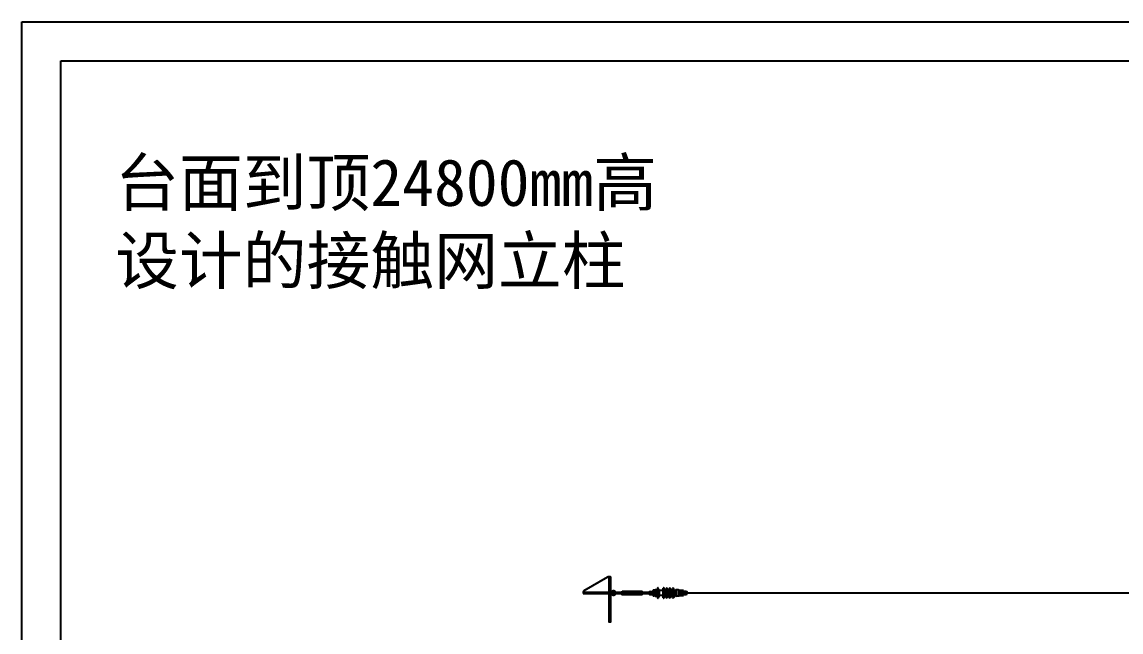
# Model space of a CAD drawing. Header units: millimetres. Extents: x 25083 to 52777, y 24772 to 45779.
# Drawn here: x 25083 to 33569, y 41073 to 45779 of the extents above; entities that cross this region are included whole.
import ezdxf

# ---------------------------------------------------------------- set-up
doc = ezdxf.new("R2010")
doc.units = ezdxf.units.MM
doc.linetypes.add('HIDDEN', pattern=[9.525, 6.35, -3.175])
doc.styles.get("Standard").update_dxf_attribs({"font": ''})
doc.styles.get('Standard').set_extended_font_data('SimSun')

# ---------------------------------------------------------------- blocks, each defined once
blk = doc.blocks.new('zw$C7B2')
at = {"color": 2}
for p, q in [((0, 33.2), (0, 45.2)), ((5, 50.2), (27.1, 50.2)), ((5, 28.2), (27.1, 28.2)), ((267.2, 58.5), (267.2, 19.9))]:
    blk.add_line(p, q, dxfattribs=at)
at = {"color": 2, "linetype": 'Continuous', "lineweight": 25}
for p, q in [((32.1, 56.5), (32.1, 55.2)), ((32.1, 23.2), (32.1, 21.7)), ((48.1, 61.5), (37, 61.5)), ((37, 61.5), (37, 16.9)), ((48.1, 16.9), (37, 16.9)), ((48.1, 61.5), (48.1, 61.5)), ((48.1, 39.1), (48.1, 61.5)), ((48.1, 39.1), (48.1, 61.5)), ((48.1, 16.7), (48.1, 39.1)), ((48.1, 16.7), (48.1, 39.1)), ((48.1, 16.9), (48.1, 16.9)), ((53.1, 39.1), (53.1, 61.5)), ((65.5, 56.8), (53.1, 56.8)), ((53.1, 16.7), (53.1, 39.1)), ((65.5, 21.5), (53.1, 21.5)), ((65.5, 75), (65.5, 56.8)), ((65.5, 39.1), (65.5, 75)), ((65.5, 39.1), (65.5, 56.8)), ((65.5, 3.2), (65.5, 39.1)), ((65.5, 21.3), (65.5, 39.1)), ((65.5, 3.4), (65.5, 21.5)), ((78.3, 61.4), (71.9, 76.8)), ((71.9, 39.1), (71.9, 76.8)), ((71.9, 1.3), (71.9, 39.1)), ((78.3, 16.9), (71.9, 1.5)), ((78.3, 39.1), (78.3, 61.4)), ((78.3, 16.7), (78.3, 39.1)), ((110.5, 59.5), (81.3, 59.4)), ((81.3, 39.1), (81.3, 59.4)), ((81.3, 18.8), (81.3, 39.1)), ((110.5, 18.8), (81.3, 19)), ((110.6, 75.2), (110.5, 59.5)), ((110.5, 39.1), (110.5, 59.5)), ((110.5, 18.6), (110.5, 39.1)), ((110.6, 3.1), (110.5, 18.8)), ((110.6, 39.1), (110.6, 75.2)), ((110.6, 2.9), (110.6, 39.1)), ((123.4, 61.7), (116.9, 77.1)), ((116.9, 39.1), (116.9, 77.1)), ((116.9, 1.1), (116.9, 39.1)), ((123.4, 16.6), (116.9, 1.3)), ((123.4, 39.1), (123.4, 61.7)), ((123.4, 16.4), (123.4, 39.1)), ((134.6, 59.7), (126.3, 59.6)), ((126.3, 39.1), (126.3, 59.6)), ((126.3, 18.5), (126.3, 39.1)), ((134.6, 18.7), (126.3, 18.7)), ((134.7, 74.6), (134.6, 59)), ((134.6, 39.1), (134.6, 59)), ((134.6, 19.2), (134.6, 39.1)), ((134.7, 3.8), (134.6, 19.4)), ((134.7, 39.1), (134.7, 74.6)), ((134.7, 3.6), (134.7, 39.1)), ((147.5, 61), (141, 76.4)), ((141, 39.1), (141, 76.4)), ((141, 1.8), (141, 39.1)), ((147.5, 17.3), (141, 2)), ((147.5, 39.1), (147.5, 61)), ((147.5, 17.1), (147.5, 39.1)), ((158.8, 59), (150.5, 58.9)), ((150.5, 39.1), (150.5, 58.9)), ((150.5, 19.2), (150.5, 39.1)), ((158.8, 19.4), (150.5, 19.4)), ((158.8, 74.6), (158.8, 59)), ((158.8, 39.1), (158.8, 74.6)), ((158.8, 39.1), (158.8, 59)), ((158.8, 3.5), (158.8, 39.1)), ((158.8, 19.2), (158.8, 39.1)), ((158.8, 3.7), (158.8, 19.4)), ((171.6, 61.1), (165.2, 76.5)), ((165.2, 39.1), (165.2, 76.5)), ((165.2, 1.7), (165.2, 39.1)), ((171.6, 17.3), (165.2, 1.9)), ((171.6, 39.1), (171.6, 61.1)), ((171.6, 17.1), (171.6, 39.1)), ((182.9, 59.1), (174.6, 59)), ((174.6, 39.1), (174.6, 59)), ((174.6, 19.1), (174.6, 39.1)), ((182.9, 19.3), (174.6, 19.3)), ((182.9, 74.9), (182.9, 59)), ((182.9, 39.1), (182.9, 74.9)), ((183, 74.6), (182.9, 59.1)), ((182.9, 39.2), (182.9, 74.5)), ((182.9, 39.1), (182.9, 59.1)), ((182.9, 39.1), (182.9, 59)), ((182.9, 3.8), (182.9, 39.2)), ((182.9, 3.2), (182.9, 39.1)), ((182.9, 19.1), (182.9, 39.1)), ((182.9, 19.1), (182.9, 39.1)), ((182.9, 3.4), (182.9, 19.3)), ((183, 3.7), (182.9, 19.3)), ((183, 39.1), (183, 74.6)), ((183, 3.5), (183, 39.1)), ((195.7, 61), (189.2, 76.4)), ((189.2, 39.2), (189.2, 76.4)), ((189.2, 2), (189.2, 39.2)), ((195.7, 17.4), (189.2, 2)), ((195.7, 39.2), (195.7, 61)), ((195.7, 17.4), (195.7, 39.2)), ((206.3, 58.9), (198.7, 58.9)), ((198.7, 39.2), (198.7, 58.9)), ((198.7, 19.5), (198.7, 39.2)), ((206.3, 19.5), (198.7, 19.5)), ((206.3, 39.2), (206.3, 61.9)), ((206.3, 16.5), (206.3, 39.2)), ((229.5, 62.4), (211.2, 62.4)), ((211.2, 39.2), (211.2, 62.4)), ((211.2, 15.9), (211.2, 39.2)), ((229.5, 16), (211.2, 15.9)), ((229.5, 39.2), (229.5, 62.4)), ((229.5, 16), (229.5, 39.2)), ((233.9, 39.2), (233.9, 59.8)), ((233.9, 18.6), (233.9, 39.2)), ((267.2, 58.5), (236.1, 58.5)), ((236.1, 39.2), (236.1, 58.5)), ((236.1, 19.9), (236.1, 39.2)), ((236.1, 19.9), (267.2, 19.9))]:
    blk.add_line(p, q, dxfattribs=at)
at = {"color": 2, "linetype": 'HIDDEN', "lineweight": 18}
for p, q in [((81.3, 59.4), (81.3, 18.8)), ((126.3, 59.6), (126.3, 18.5)), ((150.5, 58.9), (150.5, 19.2)), ((174.6, 59), (174.6, 19.1)), ((182.9, 58.9), (182.9, 74.5)), ((182.9, 39.2), (182.9, 58.9)), ((182.9, 58.9), (182.9, 58.9)), ((182.9, 19.4), (182.9, 39.2)), ((182.9, 19.4), (182.9, 3.8)), ((182.9, 19.4), (182.9, 19.4)), ((198.7, 58.9), (198.7, 19.5)), ((229.5, 62.4), (229.5, 16)), ((233.9, 59.8), (233.9, 18.6)), ((267.2, 56.5), (234.6, 56.5)), ((234.6, 56.5), (234.6, 21.9)), ((267.2, 54.2), (234.6, 54.2)), ((234.6, 24.2), (267.2, 24.2)), ((234.6, 21.9), (267.2, 21.9)), ((236.1, 58.5), (236.1, 19.9))]:
    blk.add_line(p, q, dxfattribs=at)
for points in [[(246.2, 58.5), (255.2, 58.5), (255.2, 54.2), (246.2, 54.2)], [(246.2, 24.2), (255.2, 24.2), (255.2, 19.9), (246.2, 19.9)]]:
    blk.add_lwpolyline(points, close=True, dxfattribs=at)
at = {"color": 2}
blk.add_circle((12, 39.2), 4.5, dxfattribs=at)
for centre, start, end in [((5, 45.2), 90, 180), ((5, 33.2), 180, 270)]:
    blk.add_arc(centre, 5, start, end, dxfattribs=at)
at = {"color": 2, "lineweight": 25}
for centre, start, end in [((27.1, 55.2), 270, 359.84816), ((27.1, 23.2), 0.15184, 90)]:
    blk.add_arc(centre, 5, start, end, dxfattribs=at)
at = {"color": 2, "linetype": 'Continuous', "lineweight": 25}
for centre, radius, start, end in [((37, 56.5), 5, 89.84841, 180), ((37, 21.9), 5, 180, 270.15159), ((50.6, 60.5), 2.7, 22.11703, 157.57978), ((50.6, 17.9), 2.7, 202.42022, 337.88297), ((69.1, 74.5), 3.62, 40.50636, 172.13521), ((69.1, 3.9), 3.62, 187.86479, 319.49364), ((81.3, 62.4), 3.09, 198.9511, 270.35566), ((81.3, 15.9), 3.09, 89.64434, 161.0489), ((114.1, 74.7), 3.62, 40.50636, 172.13521), ((114.1, 3.6), 3.62, 187.86479, 319.49364), ((126.3, 62.7), 3.09, 198.9511, 270.35566), ((126.3, 15.6), 3.09, 89.64434, 161.0489), ((138.3, 74.1), 3.62, 40.50636, 172.13521), ((138.3, 4.3), 3.62, 187.86479, 319.49364), ((150.4, 62), 3.09, 198.9511, 270.35566), ((150.4, 16.3), 3.09, 89.64434, 161.0489), ((162.4, 74.1), 3.62, 40.50636, 172.13521), ((162.4, 4.2), 3.62, 187.86479, 319.49364), ((174.6, 62.1), 3.09, 198.9511, 270.35566), ((174.6, 16.3), 3.09, 89.64434, 161.0489), ((186.5, 74), 3.62, 40.50636, 172.13521), ((186.5, 4.3), 3.62, 187.86479, 319.49364), ((198.6, 62), 3.09, 198.9511, 270.35566), ((198.6, 16.4), 3.09, 89.64434, 161.0489), ((208.9, 60.8), 2.78, 35.60521, 157.55645), ((208.9, 17.5), 2.78, 202.44355, 324.39479), ((229.4, 57.2), 5.15, 29.70545, 89.66938), ((229.4, 21.1), 5.15, 270.33062, 330.29455), ((236.2, 61.1), 2.57, 209.70545, 269.82507), ((236.2, 17.3), 2.57, 90.17493, 150.29455)]:
    blk.add_arc(centre, radius, start, end, dxfattribs=at)
blk = doc.blocks.new('zw$C1B6')
for p, q in [((12.5, 7.5), (12.5, 2.5)), ((20, 15), (20, 15)), ((105, 20), (24, 20)), ((25, 10), (105, 10)), ((25, 10), (25, 10)), ((105, 20), (105, 10)), ((285, 20), (205, 20)), ((205, 20), (205, 10)), ((205, 10), (286, 10)), ((285, 20), (285, 20)), ((290, 15), (290, 15)), ((297.5, 22.5), (297.5, 27.5))]:
    blk.add_line(p, q)
for points in [[(80, 30), (230, 30), (230, 0), (80, 0)], [(85, 25), (225, 25), (225, 5), (85, 5)]]:
    blk.add_lwpolyline(points, close=True)
for centre, radius, start, end in [((12.5, 15), 12.5, 23.57818, 270), ((12.5, 15), 12.5, 23.57818, 270), ((12.5, 15), 7.5, 0, 270), ((12.5, 15), 7.5, 0, 270), ((25, 15), 5, 180, 270), ((285, 15), 5, 0, 90), ((297.5, 15), 12.5, 203.57818, 90), ((297.5, 15), 12.5, 203.57818, 90), ((297.5, 15), 7.5, 180, 90), ((297.5, 15), 7.5, 180, 90)]:
    blk.add_arc(centre, radius, start, end)
blk = doc.blocks.new('zw$9587')
at = {"color": 1}
for p, q in [((0, 46), (0, 12.5)), ((6, 12.5), (6, 46)), ((19, 46), (19, 29)), ((19, 29), (25, 29)), ((25, 46), (25, 29))]:
    blk.add_line(p, q, dxfattribs=at)
for points in [[(17.5, 20), (26.5, 20), (26.5, 12.5), (17.5, 12.5)], [(18.25, 44), (25.75, 44), (25.75, 29), (18.25, 29)]]:
    blk.add_lwpolyline(points, close=True, dxfattribs=at)
for centre, radius, start, end in [((12.5, 46), 12.5, 0, 180), ((12.5, 12.5), 12.5, 180, 0), ((12.5, 46), 6.5, 0, 180), ((12.5, 12.5), 6.5, 180, 0)]:
    blk.add_arc(centre, radius, start, end, dxfattribs=at)
blk = doc.blocks.new('zw$DE36')
at = {"color": 2}
for points in [[(9.5, 22), (24.5, 22), (24.5, 14), (9.5, 14)], [(13, 14), (21, 14), (21, 0), (13, 0)]]:
    blk.add_lwpolyline(points, close=True, dxfattribs=at)
blk.add_circle((17, 37.3), 10, dxfattribs=at)
blk.add_arc((17, 37.3), 17, 296.17897, 243.82103, dxfattribs=at)
blk = doc.blocks.new('zw$3DE')
at = {"color": 3}
blk.add_lwpolyline([(0, 220), (15, 220), (15, 230), (200, 230), (200, 335), (210, 335), (210, 350), (200, 350), (193.1, 350, 0.150024), (187.5, 348.3), (4.4, 242, 0.27421), (0, 234.7), (0, 230)], format="xyb", close=True, dxfattribs=at)
at = {"color": 1}
blk.add_lwpolyline([(200, 350), (210, 350), (210, 0), (200, 0)], close=True, dxfattribs=at)
at = {"color": 6}
blk.add_lwpolyline([(0, 220), (200, 220), (200, 230), (0, 230)], close=True, dxfattribs=at)
at = {"color": 1, "rotation": 270}
blk.add_blockref('zw$DE36', (196, 242), dxfattribs=at)

msp = doc.modelspace()

# ---------------------------------------------------------------- linework, layer by layer
at = {"color": 3}
for points in [[(25083.123, 45779.331), (52455.885, 45779.331), (52455.885, 24771.64), (25083.123, 24771.64)], [(25383.123, 45479.331), (52155.885, 45479.331), (52155.885, 25071.64), (25383.123, 25071.64)]]:
    msp.add_lwpolyline(points, close=True, dxfattribs=at)
at = {"color": 6}
for points in [[(30208.084, 41376.689), (40155.44, 41376.689)], [(40155.44, 41371.689), (30208.084, 41371.689)]]:
    msp.add_lwpolyline(points, dxfattribs=at)
msp.add_circle((30208.084, 41374.189), 2.5, dxfattribs=at)

# ---------------------------------------------------------------- block references
at = {"color": 1}
for name, p in [('zw$3DE', (29416.762, 41149.189)), ('zw$C7B2', (29923.891, 41335.007)), ('zw$C1B6', (29638.392, 41359.189))]:
    msp.add_blockref(name, p, dxfattribs=at)
at = {"color": 1, "rotation": 90.00000000000001}
msp.add_blockref('zw$9587', (30220.584, 41361.689), dxfattribs=at)

# ---------------------------------------------------------------- texts
at = {"color": 3, "insert": (25802.127, 44721.802), "char_height": 361.25, "width": 11560, "attachment_point": 1}
msp.add_mtext('台面到顶24800mm高\\P设计的接触网立柱', dxfattribs=at)

doc.saveas('drawing.dxf')
